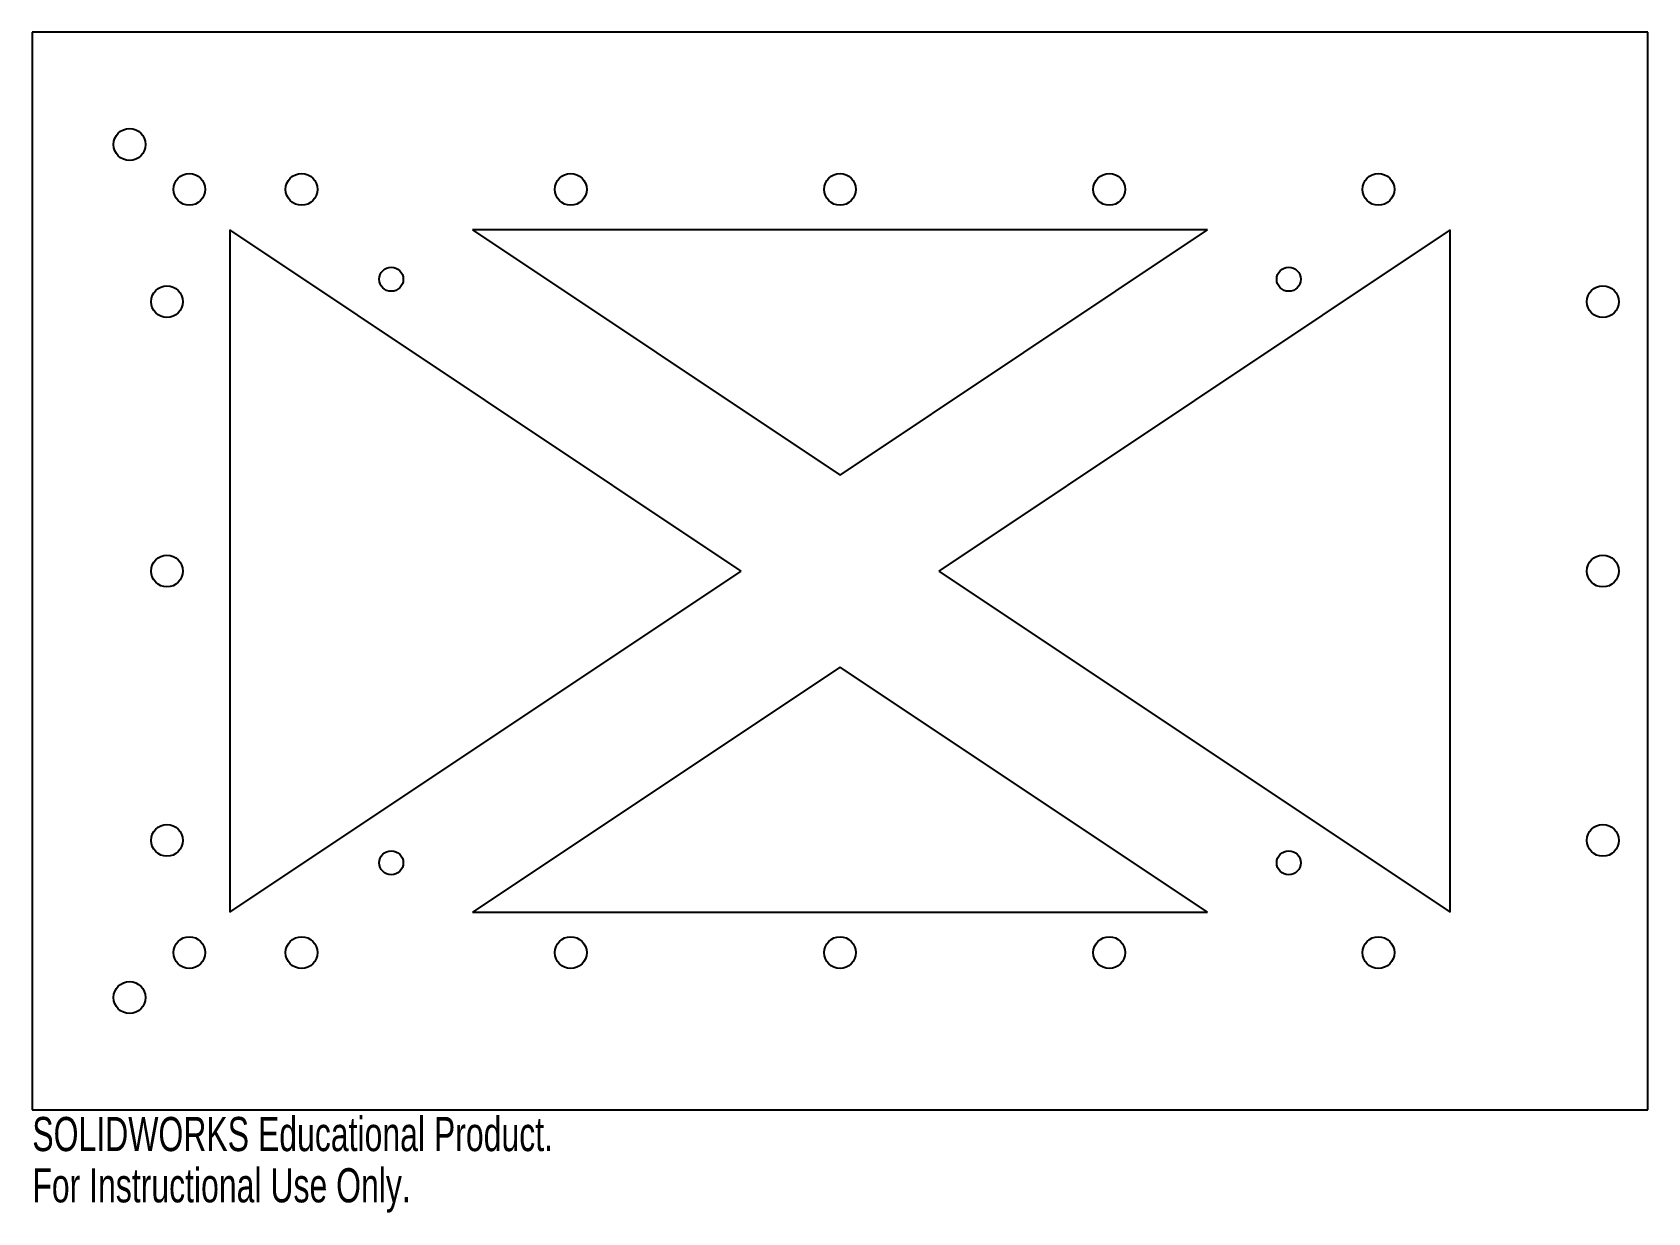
# Model space of a CAD drawing. Header units: millimetres. Extents: x -114 to 114, y -91 to 76.
import ezdxf

# ---------------------------------------------------------------- set-up
doc = ezdxf.new("R2010")
doc.units = ezdxf.units.MM
doc.styles.add('SLDTEXTSTYLE0', font='TXT', dxfattribs={"width": 0.7})

msp = doc.modelspace()

# ---------------------------------------------------------------- linework, layer by layer
at = {"color": 7, "linetype": 'Continuous', "lineweight": 25}
for p, q in [((114.3, 76.2), (-114.3, 76.2)), ((-114.3, 76.2), (-114.3, -76.2)), ((114.3, -76.2), (114.3, 76.2)), ((-13.97, 0), (-86.36, 48.26)), ((-86.36, 48.26), (-86.36, -48.26)), ((-52.02, 48.26), (0, 13.58)), ((52.02, 48.26), (-52.02, 48.26)), ((0, 13.58), (52.02, 48.26)), ((86.36, 48.26), (13.97, 0)), ((86.36, -48.26), (86.36, 48.26)), ((-86.36, -48.26), (-13.97, 0)), ((13.97, 0), (86.36, -48.26)), ((0, -13.58), (-52.02, -48.26)), ((52.02, -48.26), (0, -13.58)), ((-52.02, -48.26), (52.02, -48.26)), ((-114.3, -76.2), (114.3, -76.2))]:
    msp.add_line(p, q, dxfattribs=at)
for centre, radius in [((-100.54, 60.33), 2.25), ((-92.08, 53.98), 2.25), ((-76.2, 53.98), 2.25), ((-38.1, 53.98), 2.25), ((0, 53.98), 2.25), ((38.1, 53.98), 2.25), ((76.2, 53.98), 2.25), ((-63.5, 41.27), 1.7), ((63.5, 41.27), 1.7), ((-95.25, 38.1), 2.25), ((107.95, 38.1), 2.25), ((-95.25, 0), 2.25), ((107.95, 0), 2.25), ((-95.25, -38.1), 2.25), ((107.95, -38.1), 2.25), ((-63.5, -41.27), 1.7), ((63.5, -41.27), 1.7), ((-92.08, -53.98), 2.25), ((-76.2, -53.98), 2.25), ((-38.1, -53.98), 2.25), ((0, -53.98), 2.25), ((38.1, -53.98), 2.25), ((76.2, -53.98), 2.25), ((-100.54, -60.33), 2.25)]:
    msp.add_circle(centre, radius, dxfattribs=at)

# ---------------------------------------------------------------- texts
at = {"color": 7, "linetype": 'Continuous', "char_height": 4.8336, "attachment_point": 1, "style": 'SLDTEXTSTYLE0'}
for s, insert in [('SOLIDWORKS Educational Product.', (-114.3, -77.22)), ('For Instructional Use Only.', (-114.3, -84.47))]:
    msp.add_mtext(s, dxfattribs=dict(at, insert=insert))

doc.saveas('drawing.dxf')
